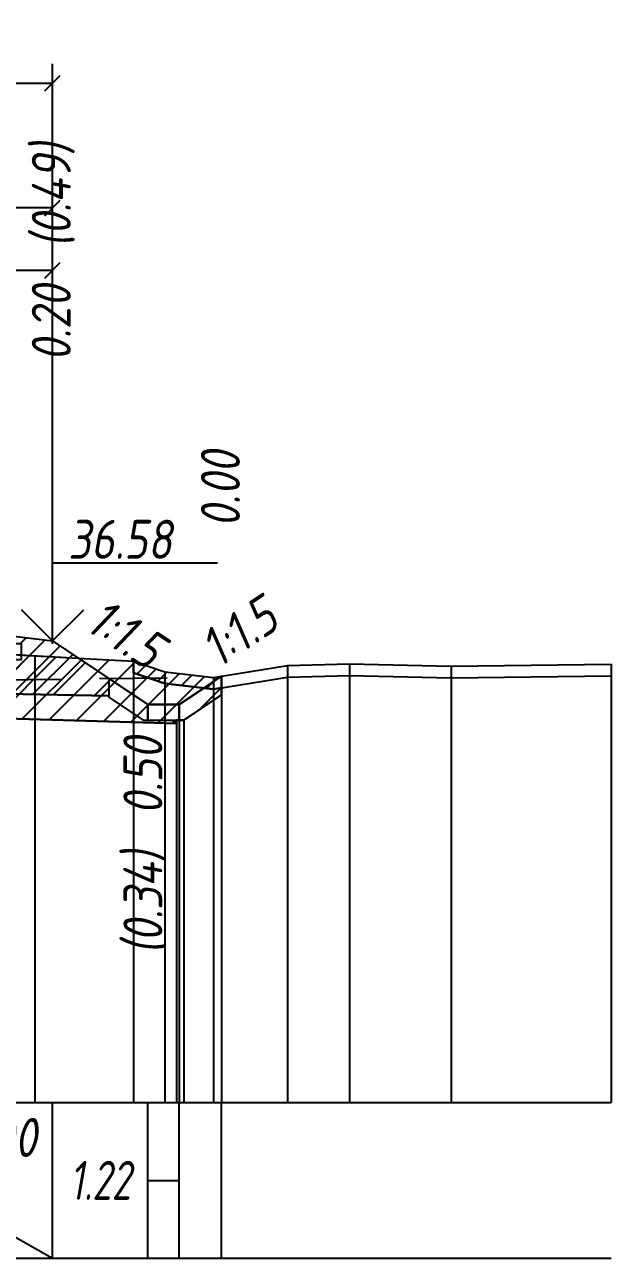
# Model space of a CAD drawing. Extents: x -717 to 1451, y -133302 to 233.
# Drawn here: x 259 to 296.6, y -111104 to -111024.9 of the extents above; entities that cross this region are included whole.
import ezdxf
from ezdxf.enums import TextEntityAlignment as Align

# ---------------------------------------------------------------- set-up
doc = ezdxf.new("R2010")
doc.units = 0
doc.linetypes.add('штриховая', pattern=[0.75, 0.5, -0.25])
for name, color, linetype in [('Интерполированный поперечник', 2, 'Continuous'), ('Код_514', 1, 'Continuous'), ('Контур_0', 7, 'Continuous'), ('Контур_2660', 7, 'Continuous'), ('Контур_2665', 7, 'Continuous'), ('Контур_508', 7, 'Continuous'), ('Контур_512', 7, 'Continuous'), ('Контур_513', 7, 'Continuous'), ('Красный поперечник', 1, 'Continuous'), ('Объём_2650', 7, 'Continuous'), ('Объём_2660', 7, 'Continuous'), ('Объём_2661', 7, 'Continuous'), ('Объём_2662', 7, 'Continuous'), ('Объём_2663', 7, 'Continuous'), ('Объём_2664', 7, 'Continuous'), ('Объём_2665', 7, 'Continuous'), ('Объём_2666', 7, 'Continuous'), ('Объём_2667', 7, 'Continuous'), ('Объём_2668', 7, 'Continuous'), ('Объём_2669', 7, 'Continuous'), ('Объём_2675', 7, 'Continuous'), ('Откосы', 7, 'Continuous'), ('Отметки покрытия', 7, 'Continuous'), ('Рабочие отметки', 7, 'Continuous'), ('Рабочие отметки доп.', 7, 'Continuous'), ('Таблица', 7, 'Continuous'), ('Уклоны проезжей части', 7, 'Continuous'), ('Черный поперечник', 3, 'Continuous')]:
    doc.layers.add(name, color=color, linetype=linetype)
for name, color, linetype, true_color in [('Контур_2540', 2, 'Continuous', 0xffff00), ('Контур_2562', 3, 'Continuous', 0x00ff00), ('Контур_2570', 7, 'Continuous', 0x80ff00), ('Контур_2583', 3, 'Continuous', 0x00ff00), ('Контур_2584', 3, 'Continuous', 0x00ff00), ('Контур_2736', 4, 'Continuous', 0x00ffff), ('Контур_2737', 4, 'Continuous', 0x00ffff), ('Контур_2738', 4, 'Continuous', 0x00ffff), ('Контур_2739', 4, 'Continuous', 0x00ffff), ('Контур_2741', 4, 'Continuous', 0x00ffff), ('Контур_2742', 4, 'Continuous', 0x00ffff), ('Контур_2743', 4, 'Continuous', 0x00ffff), ('Контур_2744', 7, 'Continuous', 0xa4ffff), ('Контур_2745', 7, 'Continuous', 0xa4ffff), ('Контур_2747', 4, 'Continuous', 0x00ffff), ('Контур_2748', 4, 'Continuous', 0x00ffff), ('Контур_2749', 4, 'Continuous', 0x00ffff), ('Контур_2750', 4, 'Continuous', 0x00ffff), ('Контур_2751', 4, 'Continuous', 0x00ffff), ('Контур_2752', 4, 'Continuous', 0x00ffff), ('Контур_402', 7, 'Continuous', 0xff6464), ('Контур_703', 4, 'Continuous', 0x00ffff), ('Контур_705', 4, 'Continuous', 0x00ffff), ('Контур_707', 4, 'Continuous', 0x00ffff), ('Контур_720', 131, 'Continuous', 0xaaffff), ('Объём_2540', 2, 'Continuous', 0xffff00), ('Объём_2562', 3, 'Continuous', 0x00ff00), ('Объём_2563', 7, 'Continuous', 0xff8000), ('Объём_2570', 7, 'Continuous', 0x80ff00), ('Объём_2583', 3, 'Continuous', 0x00ff00), ('Объём_2584', 3, 'Continuous', 0x00ff00), ('Объём_2594', 3, 'Continuous', 0x00ff00), ('Объём_2598', 3, 'Continuous', 0x00ff00), ('Объём_2600', 7, 'Continuous', 0x808000), ('Объём_2746', 2, 'Continuous', 0xffff00)]:
    doc.layers.add(name, color=color, linetype=linetype, true_color=true_color)
doc.styles.get("Standard").update_dxf_attribs({"font": 'txt', "height": 2.5})
doc.styles.add('М', font='romand.shx', dxfattribs={"width": 0.8, "oblique": 10, "height": 2.5})
doc.dimstyles.new('ISO-25', dxfattribs={"dimtxt": 2.5, "dimasz": 2.5, "dimexe": 1.25, "dimexo": 0.625, "dimtad": 1, "dimtxsty": 'Standard', "dimcen": 2.5, "dimadec": 0, "dimazin": 0, "dimtfac": 1, "dimtmove": 0, "dimatfit": 3, "dimfxl": 1, "dimarcsym": 0})

# ---------------------------------------------------------------- blocks, each defined once
blk = doc.blocks.new('_Oblique')
at = {"color": 0, "linetype": 'ByBlock', "lineweight": -2}
blk.add_line((-0.5, -0.5), (0.5, 0.5), dxfattribs=at)
blk = doc.blocks.new('*D3607')
at = {"color": 0, "lineweight": -2, "transparency": 16777216}
for p, q in [((243.276, -111063.893), (243.276, -111039.388)), ((260.776, -111063.843), (260.776, -111039.388)), ((243.276, -111040.638), (260.776, -111040.638))]:
    blk.add_line(p, q, dxfattribs=at)
at = {"layer": 'Defpoints', "color": 0, "transparency": 16777216}
for p in [(260.776, -111040.638), (243.276, -111064.518), (260.776, -111064.468)]:
    blk.add_point(p, dxfattribs=at)
at = {"color": 0, "lineweight": -2, "transparency": 16777216, "rotation": 180}
blk.add_blockref('_Oblique', (243.276, -111040.638), dxfattribs=at)
at = {"color": 0, "lineweight": -2, "transparency": 16777216}
blk.add_blockref('_Oblique', (260.776, -111040.638), dxfattribs=at)
at = {"color": 0, "transparency": 16777216, "insert": (252.026, -111038.525), "char_height": 2.5, "width": 9.58333, "attachment_point": 5, "style": 'М'}
blk.add_mtext('3,50', dxfattribs=at)
blk = doc.blocks.new('*D3612')
at = {"color": 0, "lineweight": -2, "transparency": 16777216}
for p, q in [((240.776, -111063.843), (240.776, -111035.388)), ((260.776, -111064.593), (260.776, -111035.388)), ((260.776, -111036.638), (240.776, -111036.638))]:
    blk.add_line(p, q, dxfattribs=at)
at = {"layer": 'Defpoints', "color": 0, "transparency": 16777216}
for p in [(240.776, -111036.638), (240.776, -111064.468), (260.776, -111065.218)]:
    blk.add_point(p, dxfattribs=at)
at = {"color": 0, "lineweight": -2, "transparency": 16777216, "rotation": 180}
blk.add_blockref('_Oblique', (240.776, -111036.638), dxfattribs=at)
at = {"color": 0, "lineweight": -2, "transparency": 16777216}
blk.add_blockref('_Oblique', (260.776, -111036.638), dxfattribs=at)
at = {"color": 0, "transparency": 16777216, "insert": (250.776, -111034.525), "char_height": 2.5, "width": 9.16667, "attachment_point": 5, "style": 'М'}
blk.add_mtext('4,00', dxfattribs=at)
blk = doc.blocks.new('*D3614')
at = {"color": 0, "lineweight": -2, "transparency": 16777216}
for p, q in [((137.811, -111064.593), (137.811, -111027.388)), ((260.776, -111064.593), (260.776, -111027.388)), ((137.811, -111028.638), (260.776, -111028.638))]:
    blk.add_line(p, q, dxfattribs=at)
at = {"layer": 'Defpoints', "color": 0, "transparency": 16777216}
for p in [(260.776, -111028.638), (137.811, -111065.218), (260.776, -111065.218)]:
    blk.add_point(p, dxfattribs=at)
at = {"color": 0, "lineweight": -2, "transparency": 16777216, "rotation": 180}
blk.add_blockref('_Oblique', (137.811, -111028.638), dxfattribs=at)
at = {"color": 0, "lineweight": -2, "transparency": 16777216}
blk.add_blockref('_Oblique', (260.776, -111028.638), dxfattribs=at)
at = {"color": 0, "transparency": 16777216, "insert": (199.293, -111026.525), "char_height": 2.5, "width": 12.5, "attachment_point": 5, "style": 'М'}
blk.add_mtext('24,59', dxfattribs=at)

msp = doc.modelspace()

# ---------------------------------------------------------------- hatches: boundary and pattern name
at = {"layer": 'Объём_2563'}
h = msp.add_hatch(dxfattribs=at)
h.set_pattern_fill('ANSI31', color=256, scale=0.3)
h.paths.add_polyline_path([(153.811, -111066.635), (152.892, -111067.554), (132.476, -111067.962), (137.811, -111064.405), (140.294, -111064.096), (140.294, -111064.596), (139.794, -111064.596), (139.794, -111065.596), (141.194, -111065.596), (141.194, -111065.029), (150.19, -111064.851), (150.19, -111065.39), (151.59, -111065.39), (151.59, -111064.769), (154.411, -111064.642), (154.412, -111065.456), (153.912, -111065.457), (153.913, -111066.457), (155.311, -111066.455), (155.311, -111066.605)])
h.paths.add_polyline_path([(264.389, -111067.928), (245.694, -111067.554), (244.776, -111066.635), (243.276, -111066.605), (243.276, -111066.455), (244.674, -111066.457), (244.675, -111065.457), (244.175, -111065.456), (244.175, -111064.642), (246.997, -111064.769), (246.997, -111065.39), (248.397, -111065.39), (248.397, -111064.85), (257.392, -111065.029), (257.392, -111065.596), (258.792, -111065.596), (258.792, -111064.596), (258.292, -111064.596), (258.292, -111064.096), (260.776, -111064.405), (264.389, -111066.814)])
at = {"layer": 'Объём_2570'}
h = msp.add_hatch(dxfattribs=at)
h.set_pattern_fill('ANSI31', color=256, scale=0.2)
h.paths.add_polyline_path([(133.733, -111066.931), (129.437, -111067.699), (124.342, -111069.018), (124.253, -111069.137), (124.011, -111069.19), (123.415, -111069.864), (120.34, -111072.65), (118.419, -111072.646), (117.61, -111072.029), (115.56, -111069.335), (109.801, -111065.562), (106.418, -111063.908), (105, -111063.804), (105, -111063.054), (106.418, -111063.158), (109.801, -111064.812), (115.56, -111068.585), (117.61, -111071.279), (118.419, -111071.896), (120.34, -111071.9), (123.415, -111069.114), (124.011, -111068.44), (124.253, -111068.387), (124.342, -111068.268), (129.437, -111066.949), (133.733, -111066.181)])
h.paths.add_polyline_path([(271.627, -111067.42), (271.108, -111067.506), (267.979, -111067.127), (265.972, -111066.449), (265.972, -111065.699), (267.979, -111066.377), (271.108, -111066.756), (271.627, -111066.67)])
at = {"layer": 'Объём_2600'}
h = msp.add_hatch(dxfattribs=at)
h.set_pattern_fill('ANSI31', color=6, scale=0.4)
h.paths.add_polyline_path([(114.982, -111069.709), (106.264, -111063.897), (106.418, -111063.908), (109.801, -111065.562), (115.56, -111069.335), (115.844, -111069.709)])
h.paths.add_polyline_path([(155.311, -111068.945), (129.855, -111069.709), (123.552, -111069.709), (124.011, -111069.19), (124.253, -111069.137), (124.342, -111069.018), (129.437, -111067.699), (133.733, -111066.931), (133.733, -111066.181), (138.477, -111065.804), (149.126, -111064.815), (149.627, -111065.565), (155.311, -111065.44)])
h.paths.add_polyline_path([(269.203, -111069.489), (268.731, -111069.489), (268.731, -111069.709), (243.276, -111068.945), (243.276, -111065.51), (252.565, -111065.734), (253.066, -111064.984), (259.647, -111065.356), (265.972, -111065.699), (265.972, -111066.449), (267.979, -111067.127), (271.108, -111067.506), (271.627, -111067.42), (271.627, -111067.872)])

# ---------------------------------------------------------------- linework, layer by layer
at = {"layer": 'Интерполированный поперечник', "linetype": 'штриховая', "ltscale": 10, "flags": 128}
msp.add_lwpolyline([(121.289, -111068.33), (268.138, -111066.775)], dxfattribs=at)
at = {"layer": 'Код_514'}
for p, q in [((243.276, -111094), (260.776, -111104)), ((260.776, -111104), (260.776, -111094)), ((266.9, -111104), (266.9, -111094)), ((268.9, -111104), (268.9, -111094)), ((271.627, -111104), (271.627, -111094)), ((266.9, -111099), (268.9, -111099))]:
    msp.add_line(p, q, dxfattribs=at)
at = {"layer": 'Контур_0', "flags": 128}
for points in [[(260.776, -111064.405), (264.389, -111066.814), (264.389, -111066.814), (264.389, -111066.814), (264.389, -111066.814), (264.389, -111066.814), (264.389, -111066.814), (264.389, -111066.814), (264.389, -111066.814), (264.389, -111066.814), (264.389, -111066.814), (264.389, -111066.814), (264.389, -111066.814), (264.389, -111066.814), (264.389, -111066.814), (266.9, -111068.489)], [(260.776, -111064.405), (264.389, -111066.814), (264.389, -111066.814), (264.389, -111066.814), (264.389, -111066.814), (264.389, -111066.814), (264.389, -111066.814), (264.389, -111066.814), (264.389, -111066.814), (264.389, -111066.814), (264.389, -111066.814), (264.389, -111066.814), (264.389, -111066.814), (264.389, -111066.814), (264.389, -111066.814), (266.9, -111068.489), (268.9, -111068.489), (271.627, -111066.67), (271.627, -111066.67), (271.627, -111066.67), (271.627, -111066.67), (271.627, -111066.67), (271.627, -111066.67), (271.627, -111066.67), (271.627, -111066.67), (271.627, -111066.67), (271.627, -111066.67), (271.627, -111066.67), (271.627, -111066.67), (271.627, -111066.67)]]:
    msp.add_lwpolyline(points, dxfattribs=at)
at = {"layer": 'Контур_0', "color": 250, "flags": 128}
msp.add_lwpolyline([(243.276, -111066.605), (244.776, -111066.635), (245.694, -111067.554), (264.389, -111067.928)], dxfattribs=at)
at = {"layer": 'Контур_2540', "flags": 128}
msp.add_lwpolyline([(268.731, -111069.709), (243.276, -111068.945), (243.276, -111067.505), (264.389, -111067.928), (264.389, -111068.016), (266.597, -111069.489), (268.4, -111069.489), (268.731, -111069.709), (268.731, -111069.709)], dxfattribs=at)
at = {"layer": 'Контур_2562', "flags": 128}
msp.add_lwpolyline([(260.776, -111064.405), (260.776, -111064.405), (260.776, -111064.405), (260.776, -111064.405), (260.776, -111064.405)], dxfattribs=at)
at = {"layer": 'Контур_2570', "flags": 128}
msp.add_lwpolyline([(168.133, -111065.157), (199.293, -111064.749), (200.554, -111064.733), (218.478, -111064.912), (252.565, -111065.734), (253.066, -111064.984), (259.647, -111065.356), (265.972, -111065.699), (265.972, -111066.449), (267.979, -111067.127), (271.108, -111067.506), (271.108, -111067.506), (275.846, -111066.723), (279.835, -111066.618), (286.346, -111066.772), (296.627, -111066.645)], dxfattribs=at)
at = {"layer": 'Контур_2583', "flags": 128}
for points in [[(271.627, -111067.872), (271.627, -111066.67), (268.9, -111068.489), (268.9, -111069.489), (269.203, -111069.489), (271.627, -111067.872)], [(266.9, -111068.489), (264.389, -111066.814), (264.389, -111068.016), (266.597, -111069.489), (266.9, -111069.489), (266.9, -111068.489)]]:
    msp.add_lwpolyline(points, dxfattribs=at)
at = {"layer": 'Контур_2584', "flags": 128}
msp.add_lwpolyline([(266.9, -111068.489), (266.9, -111069.489), (268.9, -111069.489), (268.9, -111068.489), (266.9, -111068.489)], dxfattribs=at)
at = {"layer": 'Контур_2660', "flags": 128}
msp.add_lwpolyline([(243.276, -111068.945), (268.731, -111069.709)], dxfattribs=at)
at = {"layer": 'Контур_2665', "flags": 128}
msp.add_lwpolyline([(260.776, -111064.405), (260.776, -111064.405)], dxfattribs=at)
at = {"layer": 'Контур_2736', "flags": 128}
for points in [[(260.776, -111064.405), (264.389, -111066.814)], [(264.389, -111066.814), (266.9, -111068.489)]]:
    msp.add_lwpolyline(points, dxfattribs=at)
at = {"layer": 'Контур_2737', "flags": 128}
msp.add_lwpolyline([(264.389, -111066.814), (264.389, -111066.814)], dxfattribs=at)
at = {"layer": 'Контур_2738', "flags": 128}
msp.add_lwpolyline([(264.389, -111066.814), (264.389, -111066.814)], dxfattribs=at)
at = {"layer": 'Контур_2739', "flags": 128}
msp.add_lwpolyline([(264.389, -111066.814), (264.389, -111066.814)], dxfattribs=at)
at = {"layer": 'Контур_2741', "flags": 128}
msp.add_lwpolyline([(271.627, -111066.67), (271.627, -111066.67)], dxfattribs=at)
at = {"layer": 'Контур_2742', "flags": 128}
msp.add_lwpolyline([(271.627, -111066.67), (271.627, -111066.67)], dxfattribs=at)
at = {"layer": 'Контур_2743', "flags": 128}
msp.add_lwpolyline([(271.627, -111066.67), (271.627, -111066.67)], dxfattribs=at)
at = {"layer": 'Контур_2744', "flags": 128}
msp.add_lwpolyline([(271.627, -111066.67), (271.627, -111066.67)], dxfattribs=at)
msp.add_lwpolyline([(271.627, -111066.67), (271.627, -111066.67)], dxfattribs=at)
msp.add_lwpolyline([(271.627, -111066.67), (271.627, -111066.67)], dxfattribs=at)
msp.add_lwpolyline([(271.627, -111066.67), (271.627, -111066.67)], dxfattribs=at)
msp.add_lwpolyline([(271.627, -111066.67), (271.627, -111066.67)], dxfattribs=at)
msp.add_lwpolyline([(271.627, -111066.67), (271.627, -111066.67)], dxfattribs=at)
at = {"layer": 'Контур_2745', "flags": 128}
msp.add_lwpolyline([(264.389, -111066.814), (264.389, -111066.814)], dxfattribs=at)
msp.add_lwpolyline([(264.389, -111066.814), (264.389, -111066.814)], dxfattribs=at)
msp.add_lwpolyline([(264.389, -111066.814), (264.389, -111066.814)], dxfattribs=at)
msp.add_lwpolyline([(264.389, -111066.814), (264.389, -111066.814)], dxfattribs=at)
msp.add_lwpolyline([(264.389, -111066.814), (264.389, -111066.814)], dxfattribs=at)
msp.add_lwpolyline([(264.389, -111066.814), (264.389, -111066.814)], dxfattribs=at)
at = {"layer": 'Контур_2747', "flags": 128}
msp.add_lwpolyline([(264.389, -111066.814), (264.389, -111066.814)], dxfattribs=at)
at = {"layer": 'Контур_2748', "flags": 128}
msp.add_lwpolyline([(264.389, -111066.814), (264.389, -111066.814)], dxfattribs=at)
at = {"layer": 'Контур_2749', "flags": 128}
msp.add_lwpolyline([(264.389, -111066.814), (264.389, -111066.814)], dxfattribs=at)
at = {"layer": 'Контур_2750', "flags": 128}
msp.add_lwpolyline([(271.627, -111066.67), (271.627, -111066.67)], dxfattribs=at)
at = {"layer": 'Контур_2751', "flags": 128}
msp.add_lwpolyline([(271.627, -111066.67), (271.627, -111066.67)], dxfattribs=at)
at = {"layer": 'Контур_2752', "flags": 128}
msp.add_lwpolyline([(271.627, -111066.67), (271.627, -111066.67)], dxfattribs=at)
at = {"layer": 'Контур_402', "flags": 128}
msp.add_lwpolyline([(129.855, -111069.709), (155.311, -111068.945), (155.311, -111066.605), (199.293, -111065.726), (243.276, -111066.605), (243.276, -111068.945), (268.731, -111069.709)], dxfattribs=at)
at = {"layer": 'Контур_508', "flags": 128}
msp.add_lwpolyline([(105, -111063.054), (117.669, -111071.5), (117.669, -111072.702), (121.116, -111075), (121.419, -111075), (123.419, -111075), (123.722, -111075), (127.169, -111072.702), (127.169, -111071.5), (129.855, -111069.709), (155.311, -111068.945), (155.311, -111066.605), (199.293, -111065.726), (243.276, -111066.605), (243.276, -111068.945), (268.731, -111069.709), (268.731, -111069.489), (268.9, -111069.489), (269.203, -111069.489), (271.627, -111067.872)], dxfattribs=at)
at = {"layer": 'Контур_512', "flags": 128}
msp.add_lwpolyline([(243.276, -111068.945), (268.731, -111069.709), (268.731, -111069.489), (268.9, -111069.489), (269.203, -111069.489), (271.627, -111067.872)], dxfattribs=at)
at = {"layer": 'Контур_513', "flags": 128}
msp.add_lwpolyline([(105, -111063.054), (117.669, -111071.5), (117.669, -111072.702), (121.116, -111075), (121.419, -111075), (123.419, -111075), (123.722, -111075), (127.169, -111072.702), (127.169, -111071.5), (129.855, -111069.709), (155.311, -111068.945), (155.311, -111066.605), (199.293, -111065.726), (243.276, -111066.605), (243.276, -111068.945), (268.731, -111069.709), (268.731, -111069.489), (268.9, -111069.489), (269.203, -111069.489), (271.627, -111067.872)], dxfattribs=at)
at = {"layer": 'Контур_703', "flags": 128}
msp.add_lwpolyline([(260.776, -111064.405), (264.389, -111066.814)], dxfattribs=at)
at = {"layer": 'Контур_705', "flags": 128}
msp.add_lwpolyline([(264.389, -111066.814), (264.389, -111066.814)], dxfattribs=at)
at = {"layer": 'Контур_707', "flags": 128}
msp.add_lwpolyline([(268.9, -111068.489), (271.627, -111066.67)], dxfattribs=at)
at = {"layer": 'Контур_720', "flags": 128}
msp.add_lwpolyline([(266.9, -111068.489), (268.9, -111068.489)], dxfattribs=at)
at = {"layer": 'Красный поперечник'}
for p, q in [((260.776, -111064.405), (266.9, -111068.489)), ((268.9, -111068.489), (271.627, -111066.67)), ((271.627, -111067.872), (271.627, -111094)), ((266.9, -111068.489), (268.9, -111068.489)), ((268.731, -111069.489), (268.731, -111094)), ((268.731, -111069.709), (268.731, -111094)), ((268.9, -111069.489), (268.9, -111094)), ((269.203, -111069.489), (269.203, -111094))]:
    msp.add_line(p, q, dxfattribs=at)
at = {"layer": 'Объём_2540', "flags": 128}
msp.add_lwpolyline([(268.731, -111069.709), (243.276, -111068.945), (243.276, -111067.505), (264.389, -111067.928), (264.389, -111068.016), (266.597, -111069.489), (268.4, -111069.489), (268.731, -111069.709), (268.731, -111069.709)], dxfattribs=at)
at = {"layer": 'Объём_2562', "flags": 128}
msp.add_lwpolyline([(260.776, -111064.405), (260.776, -111064.405), (260.776, -111064.405), (260.776, -111064.405), (260.776, -111064.405)], dxfattribs=at)
at = {"layer": 'Объём_2563', "color": 250, "flags": 128}
msp.add_lwpolyline([(264.389, -111067.928), (245.694, -111067.554), (244.776, -111066.635), (243.276, -111066.605), (243.276, -111066.455), (244.674, -111066.457), (244.675, -111065.457), (244.175, -111065.456), (244.175, -111064.642), (246.997, -111064.769), (246.997, -111065.39), (248.397, -111065.39), (248.397, -111064.85), (257.392, -111065.029), (257.392, -111065.596), (258.792, -111065.596), (258.792, -111064.596), (258.292, -111064.596), (258.292, -111064.096), (260.776, -111064.405), (264.389, -111066.814), (264.389, -111067.928), (264.389, -111067.928)], dxfattribs=at)
at = {"layer": 'Объём_2570', "flags": 128}
msp.add_lwpolyline([(271.627, -111067.42), (271.108, -111067.506), (267.979, -111067.127), (265.972, -111066.449), (265.972, -111065.699), (267.979, -111066.377), (271.108, -111066.756), (271.627, -111066.67), (271.627, -111067.42), (271.627, -111067.42)], dxfattribs=at)
at = {"layer": 'Объём_2583', "flags": 128}
for points in [[(271.627, -111067.872), (271.627, -111066.67), (268.9, -111068.489), (268.9, -111069.489), (269.203, -111069.489), (271.627, -111067.872)], [(266.9, -111068.489), (264.389, -111066.814), (264.389, -111068.016), (266.597, -111069.489), (266.9, -111069.489), (266.9, -111068.489)]]:
    msp.add_lwpolyline(points, dxfattribs=at)
at = {"layer": 'Объём_2584', "flags": 128}
msp.add_lwpolyline([(266.9, -111068.489), (266.9, -111069.489), (268.9, -111069.489), (268.9, -111068.489), (266.9, -111068.489)], dxfattribs=at)
at = {"layer": 'Объём_2594', "flags": 128}
for points in [[(268.9, -111068.489), (271.627, -111066.67)], [(264.389, -111066.814), (266.9, -111068.489)]]:
    msp.add_lwpolyline(points, dxfattribs=at)
at = {"layer": 'Объём_2598', "flags": 128}
msp.add_lwpolyline([(266.9, -111068.489), (268.9, -111068.489)], dxfattribs=at)
at = {"layer": 'Объём_2650', "color": 6, "flags": 128}
msp.add_lwpolyline([(269.203, -111069.489), (268.731, -111069.489), (268.731, -111069.709), (243.276, -111068.945), (243.276, -111065.51), (252.565, -111065.734), (253.066, -111064.984), (259.647, -111065.356), (265.972, -111065.699), (265.972, -111066.449), (267.979, -111067.127), (271.108, -111067.506), (271.627, -111067.42), (271.627, -111067.872), (269.203, -111069.489), (269.203, -111069.489)], dxfattribs=at)
at = {"layer": 'Объём_2660', "flags": 128}
msp.add_lwpolyline([(243.276, -111068.945), (268.731, -111069.709)], dxfattribs=at)
at = {"layer": 'Объём_2661', "flags": 128}
msp.add_lwpolyline([(260.776, -111064.405), (264.389, -111066.814), (266.9, -111068.489)], dxfattribs=at)
at = {"layer": 'Объём_2662', "flags": 128}
msp.add_lwpolyline([(268.9, -111068.489), (271.627, -111066.67)], dxfattribs=at)
at = {"layer": 'Объём_2663', "flags": 128}
msp.add_lwpolyline([(266.9, -111068.489), (268.9, -111068.489)], dxfattribs=at)
at = {"layer": 'Объём_2664', "flags": 128}
msp.add_lwpolyline([(266.9, -111068.489), (268.9, -111068.489)], dxfattribs=at)
at = {"layer": 'Объём_2665', "flags": 128}
msp.add_lwpolyline([(260.776, -111064.405), (260.776, -111064.405)], dxfattribs=at)
at = {"layer": 'Объём_2666', "flags": 128}
for points in [[(260.776, -111064.405), (264.389, -111066.814)], [(264.389, -111066.814), (266.9, -111068.489)]]:
    msp.add_lwpolyline(points, dxfattribs=at)
at = {"layer": 'Объём_2667', "flags": 128}
for points in [[(271.627, -111066.67), (271.627, -111066.67)], [(264.389, -111066.814), (264.389, -111066.814)]]:
    msp.add_lwpolyline(points, dxfattribs=at)
at = {"layer": 'Объём_2668', "flags": 128}
for points in [[(271.627, -111066.67), (271.627, -111066.67)], [(264.389, -111066.814), (264.389, -111066.814)]]:
    msp.add_lwpolyline(points, dxfattribs=at)
at = {"layer": 'Объём_2669', "flags": 128}
for points in [[(271.627, -111066.67), (271.627, -111066.67)], [(264.389, -111066.814), (264.389, -111066.814)]]:
    msp.add_lwpolyline(points, dxfattribs=at)
at = {"layer": 'Объём_2675', "flags": 128}
for points in [[(271.627, -111066.67), (271.627, -111066.67)], [(271.627, -111066.67), (271.627, -111066.67)], [(271.627, -111066.67), (271.627, -111066.67)], [(271.627, -111066.67), (271.627, -111066.67)], [(271.627, -111066.67), (271.627, -111066.67)], [(271.627, -111066.67), (271.627, -111066.67)], [(264.389, -111066.814), (264.389, -111066.814)], [(264.389, -111066.814), (264.389, -111066.814)], [(264.389, -111066.814), (264.389, -111066.814)], [(264.389, -111066.814), (264.389, -111066.814)], [(264.389, -111066.814), (264.389, -111066.814)], [(264.389, -111066.814), (264.389, -111066.814)]]:
    msp.add_lwpolyline(points, dxfattribs=at)
at = {"layer": 'Объём_2746', "flags": 128}
msp.add_lwpolyline([(271.108, -111067.506), (271.627, -111067.42), (271.627, -111067.872), (269.203, -111069.489), (268.731, -111069.489), (268.731, -111069.709), (252.565, -111069.224), (252.565, -111065.734), (253.066, -111064.984), (262.427, -111065.507), (266.9, -111068.489), (268.9, -111068.489), (270.487, -111067.431), (271.108, -111067.506), (271.108, -111067.506)], dxfattribs=at)
at = {"layer": 'Отметки покрытия', "color": 1}
for p, q in [((260.776, -111064.405), (260.776, -111059.405)), ((260.776, -111059.405), (271.35, -111059.405)), ((260.776, -111064.405), (258.776, -111062.405)), ((260.776, -111064.405), (262.776, -111062.405))]:
    msp.add_line(p, q, dxfattribs=at)
at = {"layer": 'Таблица'}
for p, q in [((80, -111094), (296.627, -111094)), ((80, -111104), (296.627, -111104))]:
    msp.add_line(p, q, dxfattribs=at)
at = {"layer": 'Черный поперечник', "color": 7}
for p, q in [((259.647, -111065.356), (259.647, -111094)), ((265.972, -111065.699), (265.972, -111094)), ((275.846, -111065.973), (275.846, -111094)), ((279.835, -111065.868), (279.835, -111094)), ((296.627, -111065.895), (296.627, -111094)), ((267.979, -111066.377), (267.979, -111094)), ((271.108, -111066.756), (271.108, -111094)), ((286.346, -111066.022), (286.346, -111094))]:
    msp.add_line(p, q, dxfattribs=at)
at = {"layer": 'Черный поперечник', "flags": 128}
msp.add_lwpolyline([(168.133, -111065.157), (199.293, -111064.749), (200.554, -111064.733), (218.478, -111064.912), (252.565, -111065.734), (253.066, -111064.984), (259.647, -111065.356), (265.972, -111065.699), (267.979, -111066.377), (271.108, -111066.756), (275.846, -111065.973), (279.835, -111065.868), (286.346, -111066.022), (296.627, -111065.895)], dxfattribs=at)

# ---------------------------------------------------------------- texts
at = {"layer": 'Код_514', "style": 'М', "oblique": 10, "width": 0.8}
msp.add_text('40.00', height=2.5, dxfattribs=at).set_placement((259.776, -111095), align=Align.TOP_RIGHT)
at = {"layer": 'Код_514', "style": 'М', "oblique": 10, "width": 0.7}
msp.add_text('1.22', height=2.5, dxfattribs=at).set_placement((263.838, -111099), align=Align.MIDDLE_CENTER)
at = {"layer": 'Откосы', "color": 1, "style": 'М', "oblique": 10, "width": 0.8}
for rotation, p in [(33.69007, (273.873, -111065.464)), (326.30994, (264.393, -111065.615))]:
    msp.add_text('1:1.5', height=2.5, rotation=rotation, dxfattribs=at).set_placement(p, align=Align.BOTTOM_CENTER)
at = {"layer": 'Отметки покрытия', "color": 1, "style": 'М', "oblique": 10, "width": 0.8}
msp.add_text('36.58', height=2.5, dxfattribs=at).set_placement((261.776, -111059.889), align=Align.BOTTOM_LEFT)
at = {"layer": 'Рабочие отметки', "color": 1, "style": 'М', "oblique": 10, "width": 0.8}
for s, p in [('0.20', (260.697, -111046.455)), ('0.00', (271.549, -111057.101))]:
    msp.add_text(s, height=2.5, rotation=90, dxfattribs=at).set_placement(p, align=Align.MIDDLE_LEFT)
msp.add_text('0.50', height=2.5, rotation=90, dxfattribs=at).set_placement((266.572, -111070.548), align=Align.MIDDLE_RIGHT)
at = {"layer": 'Рабочие отметки доп.', "color": 1, "style": 'М', "oblique": 10, "width": 0.8}
msp.add_text('(0.49)', height=2.5, rotation=90, dxfattribs=at).set_placement((260.697, -111039.155), align=Align.MIDDLE_LEFT)
msp.add_text('(0.34)', height=2.5, rotation=90, dxfattribs=at).set_placement((266.572, -111077.848), align=Align.MIDDLE_RIGHT)
at = {"layer": 'Уклоны проезжей части', "color": 1, "style": 'М', "oblique": 10, "width": 0.8}
for rotation, p in [(33.69007, (273.873, -111065.464)), (326.30994, (264.393, -111065.615))]:
    msp.add_text('1:1.5', height=2.5, rotation=rotation, dxfattribs=at).set_placement(p, align=Align.BOTTOM_CENTER)

# ---------------------------------------------------------------- dimensions: what is measured, and where the dimension line sits
at = {"color": 5}
for base, p1, p2, picture, middle in [((260.776, -111028.638), (137.811, -111065.218), (260.776, -111065.218), '*D3614', (199.293, -111026.525)), ((260.776, -111040.638), (243.276, -111064.518), (260.776, -111064.468), '*D3607', (252.026, -111038.525))]:
    dim = msp.add_linear_dim(base=base, p1=p1, p2=p2, angle=180, dimstyle='ISO-25', override={"dimasz": 1, "dimlfac": 0.2, "dimzin": 0, "dimtxsty": 'М', "dimblk1": 'Oblique', "dimblk2": 'Oblique', "dimsah": 1}, dxfattribs=at)
    dim.commit()
    dim.dimension.update_dxf_attribs({"geometry": picture, "text_midpoint": middle})
dim = msp.add_linear_dim(base=(240.776, -111036.638), p1=(260.776, -111065.218), p2=(240.776, -111064.468), dimstyle='ISO-25', override={"dimasz": 1, "dimlfac": 0.2, "dimzin": 0, "dimtxsty": 'М', "dimblk1": 'Oblique', "dimblk2": 'Oblique', "dimsah": 1}, dxfattribs=at)
dim.commit()
dim.dimension.update_dxf_attribs({"geometry": '*D3612', "text_midpoint": (250.776, -111034.525)})

doc.saveas('drawing.dxf')
